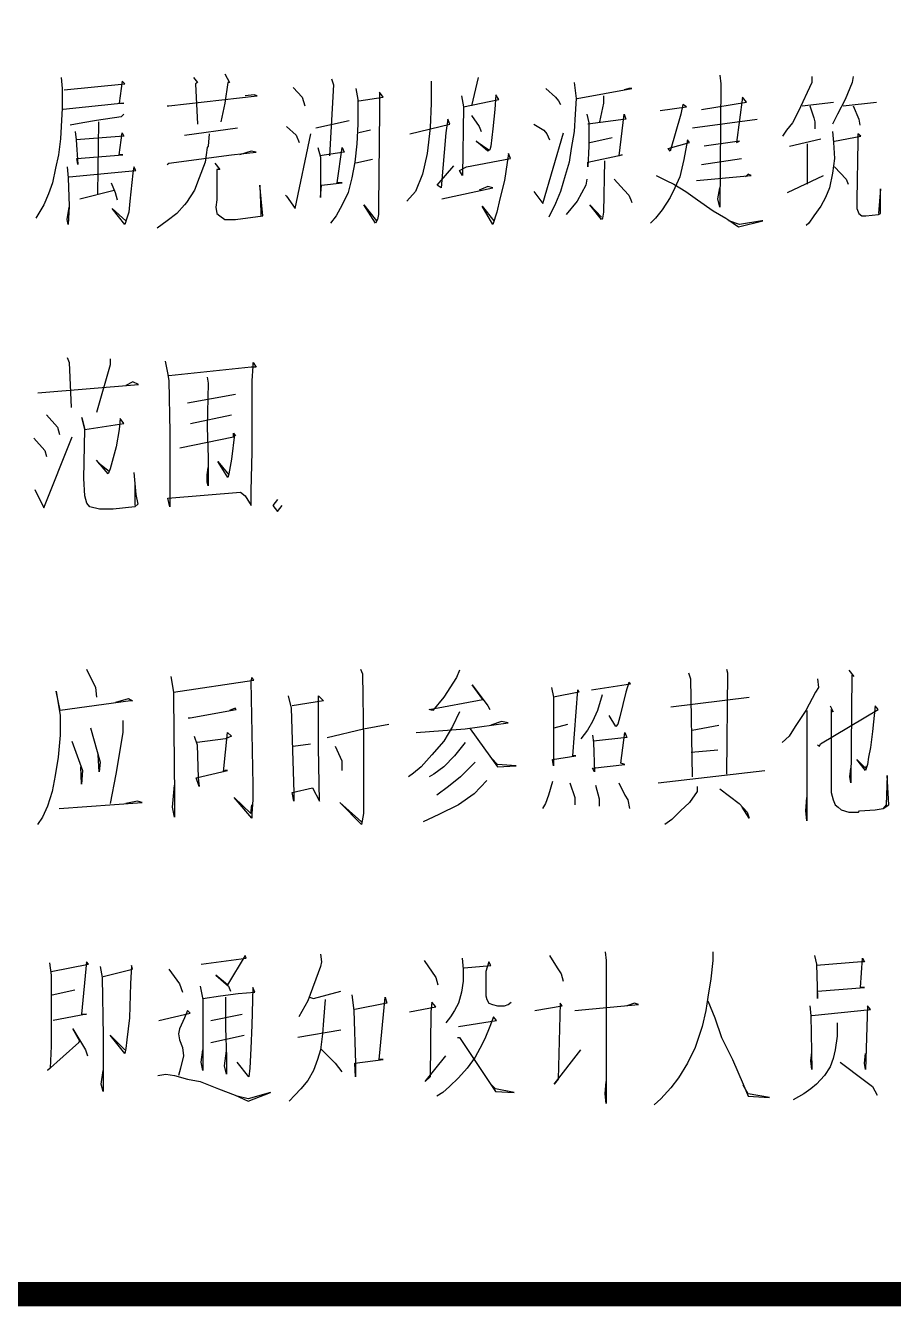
# Model space of a CAD drawing. Extents: x 2025205 to 2402328, y -557483 to 329036.
# Drawn here: x 2168456 to 2171137, y 151516 to 155472 of the extents above; entities that cross this region are included whole.
import ezdxf

# ---------------------------------------------------------------- set-up
doc = ezdxf.new("R2010")
doc.units = 0
doc.header["$LTSCALE"] = 1500
doc.header["$MEASUREMENT"] = 0
doc.layers.add('PUB_TITLE', color=4, linetype='Continuous')

msp = doc.modelspace()

# ---------------------------------------------------------------- linework, layer by layer
at = {"layer": 'PUB_TITLE'}
for p, q in [((2168566.6, 155311.7), (2168569.6, 155277.7)), ((2168575.7, 155273.9), (2168763.2, 155292.8)), ((2168754.1, 155300.4), (2168745, 155232.3)), ((2168763.2, 155292.8), (2168754.1, 155300.4)), ((2168974.8, 155311.7), (2168986.9, 155296.6)), ((2168986.9, 155296.6), (2168980.9, 155292.8)), ((2168980.9, 155292.8), (2168986.9, 155168.1)), ((2169071.6, 155323), (2169086.7, 155296.6)), ((2169080.6, 155296.6), (2169071.6, 155232.3)), ((2169086.7, 155296.6), (2169080.6, 155296.6)), ((2169407.2, 155289), (2169395.1, 155069.8)), ((2169401.1, 155307.9), (2169407.2, 155289)), ((2169709.5, 155300.4), (2169709.5, 155232.3)), ((2169854.7, 155311.7), (2169833.5, 155224.8)), ((2170151, 155296.6), (2170157, 155247.5)), ((2170601.5, 155319.3), (2170604.5, 155292.8)), ((2170604.5, 155292.8), (2170601.5, 154911.1)), ((2170885.7, 155296.6), (2170843.4, 155205.9)), ((2170885.7, 155315.5), (2170885.7, 155296.6)), ((2171009.7, 155296.6), (2170988.5, 155243.7)), ((2171012.7, 155315.5), (2171009.7, 155296.6)), ((2168569.6, 155277.7), (2168569.6, 155217.2)), ((2168899.2, 155224.8), (2169171.3, 155255)), ((2169162.3, 155258.8), (2169135.1, 155255)), ((2169171.3, 155255), (2169162.3, 155258.8)), ((2169283.2, 155281.5), (2169310.4, 155251.2)), ((2169310.4, 155251.2), (2169319.5, 155224.8)), ((2169476.7, 155277.7), (2169482.8, 155243.7)), ((2169485.8, 155239.9), (2169561.4, 155251.2)), ((2169549.3, 155266.4), (2169549.3, 155209.7)), ((2169561.4, 155251.2), (2169549.3, 155266.4)), ((2169803.3, 155255), (2169809.3, 155221)), ((2169909.1, 155258.8), (2169906.1, 155213.4)), ((2169918.2, 155243.7), (2169909.1, 155258.8)), ((2170063.3, 155277.7), (2170093.5, 155251.2)), ((2170093.5, 155251.2), (2170102.6, 155239.9)), ((2170157, 155247.5), (2170154, 155198.3)), ((2170160.1, 155247.5), (2170329.4, 155277.7)), ((2170241.7, 155255), (2170241.7, 155232.3)), ((2170320.3, 155277.7), (2170305.2, 155273.9)), ((2170329.4, 155277.7), (2170320.3, 155277.7)), ((2170671.1, 155251.2), (2170652.9, 155111.4)), ((2170683.2, 155236.1), (2170671.1, 155251.2)), ((2168569.6, 155217.2), (2168566.6, 155160.5)), ((2168760.1, 155232.3), (2168572.7, 155213.4)), ((2168745, 155232.3), (2168760.1, 155232.3)), ((2168893.2, 155224.8), (2168899.2, 155224.8)), ((2169071.6, 155232.3), (2169059.5, 155175.6)), ((2169482.8, 155243.7), (2169482.8, 155168.1)), ((2169549.3, 155209.7), (2169546.3, 154914.9)), ((2169709.5, 155232.3), (2169706.5, 155156.7)), ((2169809.3, 155221), (2169806.3, 155009.3)), ((2169809.3, 155221), (2169918.2, 155243.7)), ((2169906.1, 155213.4), (2169900, 155153)), ((2170102.6, 155239.9), (2170108.7, 155228.6)), ((2170241.7, 155232.3), (2170229.6, 155175.6)), ((2170417.1, 155209.7), (2170498.7, 155221)), ((2170486.6, 155228.6), (2170480.6, 155198.3)), ((2170498.7, 155221), (2170486.6, 155228.6)), ((2170544.1, 155213.4), (2170683.2, 155236.1)), ((2170843.4, 155205.9), (2170825.3, 155171.9)), ((2170855.5, 155224.8), (2170952.3, 155236.1)), ((2170879.7, 155224.8), (2170891.8, 155187)), ((2170988.5, 155243.7), (2170964.3, 155198.3)), ((2170982.5, 155224.8), (2171085.3, 155236.1)), ((2171012.7, 155224.8), (2171030.9, 155183.2)), ((2168633.1, 155171.9), (2168593.8, 155164.3)), ((2168675.5, 155179.4), (2168633.1, 155171.9)), ((2168751.1, 155190.8), (2168675.5, 155179.4)), ((2168681.5, 155175.6), (2168678.5, 154952.7)), ((2168760.1, 155198.3), (2168751.1, 155190.8)), ((2169352.8, 155156.7), (2169455.6, 155179.4)), ((2169482.8, 155168.1), (2169479.7, 155107.6)), ((2169643, 155137.8), (2169767, 155168.1)), ((2169760.9, 155183.2), (2169754.9, 155141.6)), ((2169767, 155168.1), (2169760.9, 155183.2)), ((2169833.5, 155194.5), (2169857.7, 155160.5)), ((2170027, 155168.1), (2170057.3, 155149.2)), ((2170154, 155198.3), (2170151, 155145.4)), ((2170190.3, 155198.3), (2170196.3, 155171.9)), ((2170311.2, 155183.2), (2170193.3, 155168.1)), ((2170196.3, 155171.9), (2170196.3, 155100.1)), ((2170290.1, 155069.8), (2170305.2, 155198.3)), ((2170305.2, 155198.3), (2170311.2, 155183.2)), ((2170480.6, 155198.3), (2170447.3, 155084.9)), ((2170516.9, 155156.7), (2170716.4, 155183.2)), ((2170825.3, 155171.9), (2170807.1, 155149.2)), ((2170891.8, 155187), (2170894.8, 155175.6)), ((2170894.8, 155175.6), (2170894.8, 155153)), ((2170964.3, 155198.3), (2170949.2, 155168.1)), ((2171030.9, 155183.2), (2171033.9, 155164.3)), ((2168566.6, 155160.5), (2168563.6, 155122.7)), ((2168608.9, 155145.4), (2168612, 155119)), ((2168760.1, 155130.3), (2168612, 155119)), ((2168745, 155073.6), (2168754.1, 155141.6)), ((2168754.1, 155141.6), (2168760.1, 155130.3)), ((2168947.6, 155134.1), (2169110.9, 155156.7)), ((2169023.2, 155137.8), (2169020.2, 155100.1)), ((2169262, 155160.5), (2169292.3, 155134.1)), ((2169289.3, 154907.3), (2169337.6, 155137.8)), ((2169292.3, 155134.1), (2169301.4, 155111.4)), ((2169522.1, 155149.2), (2169485.8, 155141.6)), ((2169706.5, 155156.7), (2169697.4, 155077.4)), ((2169754.9, 155141.6), (2169739.8, 154971.6)), ((2169857.7, 155160.5), (2169863.7, 155145.4)), ((2169900, 155153), (2169894, 155100.1)), ((2170054.2, 154922.4), (2170117.7, 155141.6)), ((2170057.3, 155149.2), (2170066.3, 155137.8)), ((2170066.3, 155137.8), (2170075.4, 155119)), ((2170151, 155145.4), (2170141.9, 155092.5)), ((2170807.1, 155149.2), (2170795, 155130.3)), ((2170949.2, 155145.4), (2170952.3, 155111.4)), ((2170955.3, 155115.2), (2171036.9, 155130.3)), ((2171027.8, 155137.8), (2171027.8, 155115.2)), ((2171036.9, 155130.3), (2171027.8, 155137.8)), ((2168563.6, 155122.7), (2168557.5, 155073.6)), ((2168612, 155119), (2168618, 155043.4)), ((2169017.1, 155096.3), (2169011.1, 155050.9)), ((2169020.2, 155100.1), (2169017.1, 155096.3)), ((2169358.8, 155096.3), (2169367.9, 155066)), ((2169419.3, 154986.7), (2169434.4, 155096.3)), ((2169434.4, 155096.3), (2169440.4, 155081.2)), ((2169479.7, 155107.6), (2169473.7, 155050.9)), ((2169848.6, 155115.2), (2169887.9, 155088.7)), ((2169884.9, 155084.9), (2169848.6, 155115.2)), ((2169891, 155088.7), (2169884.9, 155084.9)), ((2169894, 155100.1), (2169891, 155088.7)), ((2170141.9, 155092.5), (2170135.9, 155050.9)), ((2170196.3, 155100.1), (2170193.3, 155035.8)), ((2170199.4, 155111.4), (2170268.9, 155126.5)), ((2170441.3, 155092.5), (2170507.8, 155111.4)), ((2170447.3, 155084.9), (2170441.3, 155092.5)), ((2170501.7, 155119), (2170489.6, 155058.5)), ((2170507.8, 155111.4), (2170501.7, 155119)), ((2170662, 155115.2), (2170553.1, 155100.1)), ((2170652.9, 155111.4), (2170662, 155115.2)), ((2170816.2, 155100.1), (2170912.9, 155122.7)), ((2170870.6, 155107.6), (2170870.6, 154982.9)), ((2170952.3, 155111.4), (2170955.3, 155062.3)), ((2171027.8, 155115.2), (2171024.8, 154933.8)), ((2168557.5, 155073.6), (2168548.5, 155032)), ((2168615, 155062.3), (2168757.1, 155073.6)), ((2168618, 155043.4), (2168615, 155062.3)), ((2168757.1, 155073.6), (2168745, 155073.6)), ((2168899.2, 155047.1), (2169092.7, 155073.6)), ((2169011.1, 155050.9), (2168992.9, 155001.8)), ((2169092.7, 155073.6), (2169168.3, 155081.2)), ((2169153.2, 155084.9), (2169116.9, 155073.6)), ((2169168.3, 155081.2), (2169153.2, 155084.9)), ((2169440.4, 155081.2), (2169364.9, 155069.8)), ((2169367.9, 155066), (2169367.9, 154941.3)), ((2169473.7, 155050.9), (2169464.6, 155001.8)), ((2169528.1, 155058.5), (2169476.7, 155047.1)), ((2169697.4, 155077.4), (2169682.3, 155013.1)), ((2169818.4, 155035.8), (2169954.5, 155062.3)), ((2169948.4, 155077.4), (2169936.3, 154994.2)), ((2169954.5, 155062.3), (2169948.4, 155077.4)), ((2170135.9, 155050.9), (2170123.8, 155009.3)), ((2170193.3, 155050.9), (2170299.2, 155073.6)), ((2170193.3, 155035.8), (2170193.3, 155050.9)), ((2170244.7, 155054.7), (2170241.7, 154896)), ((2170299.2, 155073.6), (2170290.1, 155069.8)), ((2170489.6, 155058.5), (2170477.5, 155005.6)), ((2170544.1, 155043.4), (2170668, 155062.3)), ((2170955.3, 155062.3), (2170949.2, 155016.9)), ((2168548.5, 155032), (2168539.4, 154986.7)), ((2168584.8, 155035.8), (2168587.8, 155001.8)), ((2168590.8, 155005.6), (2168796.4, 155024.5)), ((2168787.3, 155016.9), (2168778.3, 154930)), ((2168790.4, 155035.8), (2168787.3, 155016.9)), ((2168796.4, 155024.5), (2168790.4, 155035.8)), ((2168893.2, 155043.4), (2168899.2, 155047.1)), ((2169041.3, 155047.1), (2169056.4, 155028.2)), ((2169047.4, 155028.2), (2169047.4, 154941.3)), ((2169056.4, 155028.2), (2169047.4, 155028.2)), ((2169682.3, 155013.1), (2169661.2, 154960.2)), ((2169727.7, 154979.1), (2169779.1, 155039.6)), ((2169797.2, 155024.5), (2169818.4, 155035.8)), ((2169806.3, 155009.3), (2169797.2, 155024.5)), ((2170123.8, 155009.3), (2170108.7, 154960.2)), ((2170405, 155009.3), (2170435.2, 154994.2)), ((2170528.9, 154994.2), (2170698.3, 155009.3)), ((2170689.2, 155013.1), (2170680.1, 155005.6)), ((2170698.3, 155009.3), (2170689.2, 155013.1)), ((2170810.1, 154956.4), (2170922, 155009.3)), ((2170949.2, 155016.9), (2170940.2, 154971.6)), ((2170955.3, 155035.8), (2170991.6, 154998)), ((2168539.4, 154986.7), (2168527.3, 154952.7)), ((2168587.8, 155001.8), (2168590.8, 154914.9)), ((2168720.8, 154986.7), (2168732.9, 154956.4)), ((2168992.9, 155001.8), (2168977.8, 154964)), ((2169180.4, 154979.1), (2169183.4, 154896)), ((2169189.5, 154884.6), (2169180.4, 154979.1)), ((2169367.9, 154941.3), (2169370.9, 154979.1)), ((2169370.9, 154979.1), (2169434.4, 154986.7)), ((2169434.4, 154986.7), (2169419.3, 154986.7)), ((2169464.6, 155001.8), (2169452.5, 154956.4)), ((2169739.8, 154971.6), (2169727.7, 154979.1)), ((2169742.8, 154937.5), (2169900, 154971.6)), ((2169884.9, 154975.3), (2169857.7, 154964)), ((2169900, 154971.6), (2169884.9, 154975.3)), ((2169936.3, 154994.2), (2169921.2, 154937.5)), ((2170187.3, 154979.1), (2170160.1, 154930)), ((2170190.3, 154998), (2170187.3, 154979.1)), ((2170275, 154998), (2170305.2, 154964)), ((2170435.2, 154994.2), (2170459.4, 154982.9)), ((2170462.4, 154971.6), (2170447.3, 154941.3)), ((2170459.4, 154982.9), (2170495.7, 154960.2)), ((2170477.5, 155005.6), (2170462.4, 154971.6)), ((2170595.5, 154937.5), (2170601.5, 154971.6)), ((2170940.2, 154971.6), (2170928.1, 154941.3)), ((2170991.6, 154998), (2170997.6, 154982.9)), ((2168527.3, 154952.7), (2168512.2, 154918.6)), ((2168624.1, 154937.5), (2168729.9, 154964)), ((2168732.9, 154956.4), (2168739, 154933.8)), ((2168778.3, 154930), (2168775.2, 154896)), ((2168977.8, 154964), (2168953.6, 154926.2)), ((2169047.4, 154933.8), (2169044.3, 154911.1)), ((2169047.4, 154941.3), (2169047.4, 154933.8)), ((2169259, 154948.9), (2169262, 154945.1)), ((2169262, 154945.1), (2169289.3, 154907.3)), ((2169452.5, 154956.4), (2169434.4, 154918.6)), ((2169661.2, 154960.2), (2169634, 154930)), ((2169921.2, 154937.5), (2169912.1, 154896)), ((2170027, 154960.2), (2170054.2, 154922.4)), ((2170108.7, 154960.2), (2170093.5, 154922.4)), ((2170160.1, 154930), (2170126.8, 154888.4)), ((2170305.2, 154964), (2170320.3, 154948.9)), ((2170320.3, 154948.9), (2170326.4, 154933.8)), ((2170326.4, 154933.8), (2170329.4, 154926.2)), ((2170447.3, 154941.3), (2170423.1, 154903.5)), ((2170495.7, 154960.2), (2170532, 154933.8)), ((2170532, 154933.8), (2170580.3, 154899.7)), ((2170601.5, 154911.1), (2170595.5, 154937.5)), ((2170928.1, 154941.3), (2170912.9, 154914.9)), ((2171024.8, 154933.8), (2171024.8, 154907.3)), ((2171097.4, 154967.8), (2171091.3, 154892.2)), ((2171097.4, 154892.2), (2171097.4, 154967.8)), ((2168512.2, 154918.6), (2168488, 154877.1)), ((2168584.8, 154873.3), (2168590.8, 154911.1)), ((2168590.8, 154914.9), (2168587.8, 154858.2)), ((2168723.8, 154907.3), (2168766.2, 154869.5)), ((2168763.2, 154858.2), (2168723.8, 154907.3)), ((2168775.2, 154896), (2168769.2, 154877.1)), ((2168923.4, 154892.2), (2168893.2, 154869.5)), ((2168947.6, 154918.6), (2168923.4, 154892.2)), ((2168953.6, 154926.2), (2168947.6, 154918.6)), ((2169044.3, 154911.1), (2169047.4, 154892.2)), ((2169047.4, 154892.2), (2169056.4, 154884.6)), ((2169183.4, 154896), (2169183.4, 154884.6)), ((2169434.4, 154918.6), (2169416.3, 154884.6)), ((2169500.9, 154918.6), (2169540.2, 154869.5)), ((2169537.2, 154861.9), (2169500.9, 154918.6)), ((2169546.3, 154914.9), (2169546.3, 154888.4)), ((2169866.8, 154914.9), (2169903.1, 154869.5)), ((2169900, 154858.2), (2169866.8, 154914.9)), ((2169912.1, 154896), (2169900, 154858.2)), ((2170093.5, 154922.4), (2170072.4, 154880.8)), ((2170199.4, 154918.6), (2170235.7, 154880.8)), ((2170235.7, 154873.3), (2170199.4, 154918.6)), ((2170241.7, 154896), (2170238.7, 154877.1)), ((2170423.1, 154903.5), (2170402, 154877.1)), ((2170580.3, 154899.7), (2170619.7, 154877.1)), ((2170912.9, 154914.9), (2170891.8, 154884.6)), ((2171024.8, 154907.3), (2171030.9, 154892.2)), ((2171030.9, 154892.2), (2171039.9, 154884.6)), ((2171091.3, 154888.4), (2171097.4, 154892.2)), ((2168587.8, 154858.2), (2168584.8, 154873.3)), ((2168769.2, 154877.1), (2168763.2, 154858.2)), ((2168893.2, 154869.5), (2168862.9, 154846.8)), ((2169056.4, 154884.6), (2169071.6, 154873.3)), ((2169071.6, 154873.3), (2169104.8, 154873.3)), ((2169104.8, 154873.3), (2169189.5, 154884.6)), ((2169416.3, 154884.6), (2169398.1, 154861.9)), ((2169543.2, 154873.3), (2169537.2, 154861.9)), ((2169546.3, 154888.4), (2169543.2, 154873.3)), ((2170238.7, 154877.1), (2170235.7, 154873.3)), ((2170402, 154877.1), (2170386.8, 154861.9)), ((2170619.7, 154877.1), (2170625.7, 154873.3)), ((2170625.7, 154873.3), (2170659, 154850.6)), ((2170662, 154858.2), (2170628.7, 154869.5)), ((2170659, 154850.6), (2170734.6, 154869.5)), ((2170731.5, 154869.5), (2170662, 154858.2)), ((2170734.6, 154869.5), (2170731.5, 154869.5)), ((2170876.7, 154861.9), (2170867.6, 154854.4)), ((2170891.8, 154884.6), (2170876.7, 154861.9)), ((2171039.9, 154884.6), (2171052, 154884.6)), ((2171052, 154884.6), (2171091.3, 154888.4)), ((2168584.8, 154447.3), (2168590.8, 154432.1)), ((2168590.8, 154432.1), (2168596.9, 154292.3)), ((2168717.8, 154424.6), (2168675.5, 154277.2)), ((2168717.8, 154443.5), (2168717.8, 154424.6)), ((2168887.1, 154435.9), (2168896.2, 154394.3)), ((2169153.2, 154417), (2168899.2, 154390.6)), ((2169168.3, 154417), (2169153.2, 154417)), ((2169156.2, 154375.4), (2169159.2, 154420.8)), ((2169159.2, 154432.1), (2169168.3, 154417)), ((2169159.2, 154420.8), (2169159.2, 154432.1)), ((2168896.2, 154394.3), (2168899.2, 154375.4)), ((2168899.2, 154375.4), (2168902.2, 154216.7)), ((2169017.1, 154386.8), (2169020.2, 154367.9)), ((2169156.2, 154258.3), (2169156.2, 154375.4)), ((2168494, 154337.6), (2168805.5, 154364.1)), ((2168787.3, 154371.7), (2168766.2, 154360.3)), ((2168805.5, 154364.1), (2168787.3, 154371.7)), ((2169020.2, 154367.9), (2169017.1, 154231.8)), ((2168956.7, 154307.4), (2169104.8, 154333.9)), ((2168521.3, 154269.6), (2168554.5, 154231.8)), ((2168630.1, 154262.1), (2168639.2, 154224.3)), ((2168639.2, 154224.3), (2168630.1, 154262.1)), ((2168748, 154258.3), (2168745, 154224.3)), ((2168760.1, 154243.2), (2168748, 154258.3)), ((2168965.7, 154243.2), (2169092.7, 154269.6)), ((2169156.2, 154156.2), (2169156.2, 154258.3)), ((2168554.5, 154231.8), (2168560.6, 154209.1)), ((2168636.2, 154073.1), (2168639.2, 154224.3)), ((2168639.2, 154224.3), (2168760.1, 154243.2)), ((2168745, 154224.3), (2168735.9, 154171.3)), ((2169017.1, 154231.8), (2169020.2, 154137.3)), ((2168482, 154197.8), (2168515.2, 154160)), ((2168512.2, 153982.4), (2168599.9, 154201.6)), ((2168902.2, 154216.7), (2168902.2, 154099.5)), ((2168932.5, 154167.6), (2169098.8, 154201.6)), ((2169101.8, 154209.1), (2169092.7, 154133.5)), ((2169098.8, 154212.9), (2169104.8, 154205.4)), ((2169098.8, 154201.6), (2169098.8, 154212.9)), ((2169104.8, 154205.4), (2169101.8, 154209.1)), ((2168515.2, 154160), (2168521.3, 154141.1)), ((2168735.9, 154171.3), (2168717.8, 154103.3)), ((2169153.2, 154035.3), (2169156.2, 154156.2)), ((2168711.7, 154088.2), (2168675.5, 154129.8)), ((2168681.5, 154122.2), (2168714.8, 154095.8)), ((2168717.8, 154103.3), (2168711.7, 154088.2)), ((2168902.2, 154099.5), (2168902.2, 153986.1)), ((2169017.1, 154084.4), (2169020.2, 154107.1)), ((2169020.2, 154137.3), (2169020.2, 154050.4)), ((2169050.4, 154126), (2169083.7, 154084.4)), ((2169080.6, 154076.9), (2169050.4, 154126)), ((2169092.7, 154133.5), (2169083.7, 154088.2)), ((2168639.2, 154020.2), (2168636.2, 154073.1)), ((2168790.4, 154092), (2168796.4, 154023.9)), ((2169017.1, 154061.7), (2169017.1, 154084.4)), ((2169020.2, 154050.4), (2169017.1, 154061.7)), ((2169083.7, 154088.2), (2169080.6, 154076.9)), ((2168485, 154039.1), (2168512.2, 153982.4)), ((2168645.2, 153997.5), (2168639.2, 154020.2)), ((2168793.4, 154054.2), (2168793.4, 153989.9)), ((2168796.4, 154023.9), (2168802.5, 153993.7)), ((2168896.2, 154012.6), (2169119.9, 154031.5)), ((2169119.9, 154031.5), (2169135.1, 154020.2)), ((2169135.1, 154020.2), (2169153.2, 153989.9)), ((2169153.2, 153989.9), (2169153.2, 154035.3)), ((2168654.3, 153986.1), (2168645.2, 153997.5)), ((2168684.5, 153978.6), (2168654.3, 153986.1)), ((2168793.4, 153986.1), (2168726.9, 153978.6)), ((2168802.5, 153993.7), (2168793.4, 153986.1)), ((2168902.2, 153986.1), (2168896.2, 154012.6)), ((2169234.5, 154008), (2169219.7, 153989.5)), ((2169219.7, 153989.5), (2169234.5, 153971)), ((2169234.5, 153971), (2169249.3, 153989.5)), ((2168726.9, 153978.6), (2168684.5, 153978.6)), ((2168644.5, 153484.8), (2168671.7, 153428.1)), ((2169491.1, 153484.8), (2169497.2, 153469.7)), ((2169497.2, 153469.7), (2169500.2, 153261.8)), ((2169796.5, 153481), (2169787.5, 153458.3)), ((2170504, 153473.5), (2170510.1, 153454.6)), ((2170622, 153484.8), (2170625, 153473.5)), ((2170625, 153473.5), (2170622, 153159.8)), ((2170999.9, 153481), (2171015, 153462.1)), ((2171009, 153465.9), (2171006, 153133.3)), ((2171015, 153462.1), (2171009, 153465.9)), ((2168671.7, 153428.1), (2168674.8, 153397.9)), ((2168904.6, 153462.1), (2168913.6, 153413)), ((2168913.6, 153413), (2169161.6, 153450.8)), ((2169155.5, 153458.3), (2169152.5, 153447)), ((2169152.5, 153447), (2169158.5, 153125.7)), ((2169161.6, 153450.8), (2169155.5, 153458.3)), ((2169787.5, 153458.3), (2169748.1, 153397.9)), ((2169835.8, 153435.7), (2169884.2, 153371.4)), ((2169869.1, 153390.3), (2169835.8, 153435.7)), ((2170080.7, 153428.1), (2170086.8, 153397.9)), ((2170204.7, 153420.5), (2170325.7, 153439.4)), ((2170319.6, 153443.2), (2170310.5, 153413)), ((2170325.7, 153439.4), (2170319.6, 153443.2)), ((2170510.1, 153454.6), (2170516.1, 153152.2)), ((2170906.2, 153428.1), (2170897.1, 153413)), ((2170903.2, 153454.6), (2170906.2, 153428.1)), ((2168550.8, 153416.8), (2168562.9, 153341.2)), ((2168562.9, 153356.3), (2168550.8, 153416.8)), ((2168780.6, 153386.5), (2168562.9, 153356.3)), ((2168735.2, 153382.8), (2168774.5, 153394.1)), ((2168774.5, 153394.1), (2168786.6, 153386.5)), ((2168786.6, 153386.5), (2168780.6, 153386.5)), ((2168913.6, 153413), (2168913.6, 153397.9)), ((2168913.6, 153397.9), (2168916.6, 153091.7)), ((2169267.4, 153401.7), (2169276.5, 153363.9)), ((2169376.2, 153386.5), (2169279.5, 153371.4)), ((2169361.1, 153401.7), (2169376.2, 153386.5)), ((2169361.1, 153242.9), (2169361.1, 153401.7)), ((2169702.8, 153360.1), (2169869.1, 153390.3)), ((2169748.1, 153397.9), (2169714.9, 153356.3)), ((2170165.4, 153413), (2170086.8, 153397.9)), ((2170086.8, 153397.9), (2170086.8, 153288.3)), ((2170147.3, 153216.5), (2170162.4, 153420.5)), ((2170162.4, 153420.5), (2170165.4, 153413)), ((2170238, 153405.4), (2170222.9, 153356.3)), ((2170310.5, 153413), (2170292.4, 153337.4)), ((2170449.6, 153367.6), (2170691.5, 153397.9)), ((2170897.1, 153413), (2170866.9, 153356.3)), ((2168965, 153333.6), (2169107.1, 153360.1)), ((2169104.1, 153363.9), (2169086, 153356.3)), ((2169107.1, 153360.1), (2169104.1, 153363.9)), ((2169276.5, 153363.9), (2169285.5, 153103.1)), ((2169714.9, 153356.3), (2169702.8, 153360.1)), ((2169796.5, 153352.5), (2169775.4, 153307.2)), ((2169884.2, 153371.4), (2169890.3, 153360.1)), ((2170222.9, 153356.3), (2170207.7, 153322.3)), ((2170866.9, 153356.3), (2170833.6, 153307.2)), ((2170869.9, 153356.3), (2170869.9, 153016.1)), ((2170912.2, 153254.2), (2171090.6, 153360.1)), ((2170942.5, 153371.4), (2170951.5, 153352.5)), ((2170945.5, 153360.1), (2170945.5, 153129.5)), ((2170951.5, 153352.5), (2170945.5, 153360.1)), ((2171081.6, 153371.4), (2171072.5, 153292)), ((2171090.6, 153360.1), (2171081.6, 153371.4)), ((2168562.9, 153341.2), (2168562.9, 153280.7)), ((2168756.4, 153326.1), (2168756.4, 153288.3)), ((2168959, 153333.6), (2168965, 153333.6)), ((2169500.2, 153299.6), (2169578.8, 153314.7)), ((2169775.4, 153307.2), (2169748.1, 153261.8)), ((2169814.7, 153299.6), (2169947.7, 153318.5)), ((2169926.5, 153322.3), (2169893.3, 153310.9)), ((2169947.7, 153318.5), (2169926.5, 153322.3)), ((2170089.8, 153303.4), (2170132.1, 153314.7)), ((2170207.7, 153322.3), (2170192.6, 153295.8)), ((2170280.3, 153307.2), (2170259.1, 153341.2)), ((2170286.3, 153314.7), (2170280.3, 153307.2)), ((2170292.4, 153337.4), (2170286.3, 153314.7)), ((2170516.1, 153295.8), (2170597.8, 153310.9)), ((2170833.6, 153307.2), (2170815.5, 153276.9)), ((2168562.9, 153280.7), (2168556.8, 153212.7)), ((2168656.6, 153303.4), (2168686.9, 153197.6)), ((2168756.4, 153288.3), (2168735.2, 153159.8)), ((2168977.1, 153276.9), (2168986.2, 153250.5)), ((2169073.9, 153269.4), (2168986.2, 153258)), ((2169067.8, 153167.3), (2169079.9, 153288.3)), ((2169092, 153276.9), (2169073.9, 153269.4)), ((2169079.9, 153288.3), (2169092, 153276.9)), ((2169388.3, 153273.1), (2169500.2, 153299.6)), ((2169663.5, 153288.3), (2169814.7, 153299.6)), ((2169829.8, 153299.6), (2169914.4, 153182.4)), ((2170086.8, 153288.3), (2170086.8, 153186.2)), ((2170192.6, 153295.8), (2170171.5, 153269.4)), ((2170207.7, 153280.7), (2170210.8, 153258)), ((2170313.6, 153273.1), (2170210.8, 153261.8)), ((2170295.4, 153193.8), (2170307.5, 153288.3)), ((2170307.5, 153288.3), (2170313.6, 153273.1)), ((2170815.5, 153276.9), (2170794.3, 153258)), ((2171072.5, 153292), (2171066.4, 153242.9)), ((2168599.2, 153261.8), (2168632.4, 153171.1)), ((2168986.2, 153250.5), (2168989.2, 153148.4)), ((2169282.5, 153246.7), (2169336.9, 153254.2)), ((2169364.1, 153076.6), (2169361.1, 153242.9)), ((2169412.5, 153246.7), (2169433.7, 153201.3)), ((2169500.2, 153261.8), (2169500.2, 153133.3)), ((2169748.1, 153261.8), (2169711.9, 153220.2)), ((2169814.7, 153258), (2169781.4, 153216.5)), ((2170210.8, 153258), (2170213.8, 153167.3)), ((2170513.1, 153227.8), (2170594.8, 153235.4)), ((2170903.2, 153250.5), (2170909.2, 153246.7)), ((2170909.2, 153246.7), (2170912.2, 153254.2)), ((2171066.4, 153242.9), (2171060.4, 153212.7)), ((2168556.8, 153212.7), (2168547.8, 153156)), ((2168683.8, 153167.3), (2168680.8, 153220.2)), ((2168686.9, 153197.6), (2168683.8, 153167.3)), ((2169433.7, 153201.3), (2169433.7, 153171.1)), ((2169711.9, 153220.2), (2169678.6, 153182.4)), ((2169781.4, 153216.5), (2169748.1, 153182.4)), ((2169844.9, 153197.6), (2169799.5, 153152.2)), ((2169914.4, 153190), (2169896.3, 153208.9)), ((2169971.9, 153186.2), (2169914.4, 153190)), ((2170083.8, 153205.1), (2170156.3, 153216.5)), ((2170086.8, 153186.2), (2170083.8, 153205.1)), ((2170156.3, 153216.5), (2170147.3, 153216.5)), ((2170207.7, 153178.7), (2170307.5, 153190)), ((2170307.5, 153190), (2170295.4, 153193.8)), ((2171024.1, 153205.1), (2171051.3, 153178.7)), ((2171051.3, 153171.1), (2171024.1, 153205.1)), ((2171057.4, 153190), (2171051.3, 153171.1)), ((2171060.4, 153212.7), (2171057.4, 153190)), ((2168547.8, 153156), (2168538.7, 153106.8)), ((2168629.4, 153129.5), (2168626.4, 153182.4)), ((2168632.4, 153171.1), (2168629.4, 153129.5)), ((2168735.2, 153159.8), (2168717.1, 153069.1)), ((2168983.2, 153148.4), (2169079.9, 153171.1)), ((2169073.9, 153171.1), (2169067.8, 153167.3)), ((2169079.9, 153171.1), (2169073.9, 153171.1)), ((2169654.4, 153163.5), (2169639.3, 153152.2)), ((2169678.6, 153182.4), (2169654.4, 153163.5)), ((2169717.9, 153159.8), (2169702.8, 153152.2)), ((2169748.1, 153182.4), (2169717.9, 153159.8)), ((2169799.5, 153152.2), (2169763.3, 153122)), ((2169914.4, 153182.4), (2169971.9, 153186.2)), ((2170213.8, 153167.3), (2170207.7, 153178.7)), ((2170410.3, 153133.3), (2170739.9, 153171.1)), ((2171002.9, 153152.2), (2171006, 153178.7)), ((2171006, 153133.3), (2171002.9, 153152.2)), ((2171051.3, 153178.7), (2171054.3, 153186.2)), ((2171117.8, 153156), (2171114.8, 153065.3)), ((2171123.9, 153065.3), (2171117.8, 153156)), ((2168910.6, 153057.7), (2168916.6, 153125.7)), ((2168992.2, 153122), (2168983.2, 153148.4)), ((2168989.2, 153148.4), (2168992.2, 153122)), ((2169158.5, 153125.7), (2169158.5, 153114.4)), ((2169158.5, 153114.4), (2169158.5, 153080.4)), ((2169279.5, 153103.1), (2169343, 153118.2)), ((2169343, 153118.2), (2169364.1, 153076.6)), ((2169500.2, 153133.3), (2169500.2, 153038.8)), ((2169763.3, 153122), (2169727, 153095.5)), ((2169881.2, 153140.9), (2169841.9, 153099.3)), ((2170083.8, 153137.1), (2170071.7, 153095.5)), ((2170138.2, 153133.3), (2170153.3, 153088)), ((2170216.8, 153125.7), (2170228.9, 153084.2)), ((2170289.4, 153133.3), (2170307.5, 153095.5)), ((2170531.3, 153122), (2170531.3, 153106.8)), ((2170600.8, 153114.4), (2170661.3, 153069.1)), ((2170945.5, 153129.5), (2170945.5, 153103.1)), ((2168538.7, 153106.8), (2168523.6, 153061.5)), ((2168559.9, 153053.9), (2168816.9, 153072.8)), ((2168801.7, 153076.6), (2168765.5, 153069.1)), ((2168816.9, 153072.8), (2168801.7, 153076.6)), ((2168916.6, 153091.7), (2168916.6, 153027.5)), ((2169101.1, 153088), (2169152.5, 153038.8)), ((2169155.5, 153023.7), (2169101.1, 153088)), ((2169158.5, 153080.4), (2169155.5, 153038.8)), ((2169285.5, 153076.6), (2169279.5, 153103.1)), ((2169285.5, 153103.1), (2169285.5, 153076.6)), ((2169427.6, 153072.8), (2169494.2, 153012.4)), ((2169494.2, 153004.8), (2169427.6, 153072.8)), ((2169841.9, 153099.3), (2169793.5, 153065.3)), ((2170071.7, 153095.5), (2170062.6, 153069.1)), ((2170153.3, 153088), (2170153.3, 153065.3)), ((2170228.9, 153084.2), (2170228.9, 153061.5)), ((2170307.5, 153095.5), (2170316.6, 153080.4)), ((2170316.6, 153080.4), (2170322.6, 153053.9)), ((2170507.1, 153072.8), (2170479.9, 153046.4)), ((2170531.3, 153106.8), (2170507.1, 153072.8)), ((2170866.9, 153046.4), (2170869.9, 153088)), ((2170945.5, 153103.1), (2170951.5, 153080.4)), ((2170951.5, 153080.4), (2170957.6, 153065.3)), ((2168523.6, 153061.5), (2168508.5, 153027.5)), ((2168916.6, 153027.5), (2168910.6, 153057.7)), ((2169152.5, 153038.8), (2169155.5, 153065.3)), ((2169155.5, 153038.8), (2169155.5, 153023.7)), ((2169500.2, 153038.8), (2169494.2, 153004.8)), ((2169733, 153035), (2169699.8, 153019.9)), ((2169793.5, 153065.3), (2169733, 153035)), ((2170062.6, 153069.1), (2170053.5, 153053.9)), ((2170479.9, 153046.4), (2170452.6, 153019.9)), ((2170661.3, 153069.1), (2170685.5, 153042.6)), ((2170691.5, 153023.7), (2170670.3, 153057.7)), ((2170685.5, 153042.6), (2170691.5, 153023.7)), ((2170869.9, 153016.1), (2170866.9, 153046.4)), ((2170957.6, 153065.3), (2170966.7, 153057.7)), ((2170966.7, 153057.7), (2170975.7, 153050.2)), ((2170975.7, 153050.2), (2170999.9, 153042.6)), ((2170999.9, 153042.6), (2171030.2, 153042.6)), ((2171030.2, 153042.6), (2171033.2, 153046.4)), ((2171033.2, 153046.4), (2171081.6, 153050.2)), ((2171081.6, 153050.2), (2171105.7, 153053.9)), ((2171114.8, 153065.3), (2171105.7, 153053.9)), ((2171105.7, 153053.9), (2171123.9, 153065.3)), ((2168508.5, 153027.5), (2168493.3, 153004.8)), ((2169699.8, 153019.9), (2169684.6, 153012.4)), ((2170452.6, 153019.9), (2170431.5, 153004.8)), ((2169134.3, 152599.7), (2169079.9, 152509)), ((2169137.4, 152592.1), (2169134.3, 152599.7)), ((2169367.2, 152603.5), (2169370.2, 152580.8)), ((2170074.7, 152599.7), (2170098.9, 152561.9)), ((2170247, 152611), (2170250.1, 152584.6)), ((2170579.6, 152611), (2170579.6, 152584.6)), ((2170894.1, 152599.7), (2170900.1, 152573.2)), ((2168529.6, 152577), (2168535.7, 152539.2)), ((2168535.7, 152550.5), (2168650.6, 152573.2)), ((2168644.5, 152580.8), (2168629.4, 152418.3)), ((2168650.6, 152573.2), (2168644.5, 152580.8)), ((2168686.9, 152565.7), (2168692.9, 152531.7)), ((2168695.9, 152535.4), (2168786.6, 152558.1)), ((2168783.6, 152569.4), (2168780.6, 152512.8)), ((2168786.6, 152558.1), (2168783.6, 152569.4)), ((2168898.5, 152558.1), (2168931.8, 152512.8)), ((2168998.3, 152573.2), (2169137.4, 152592.1)), ((2169367.2, 152565.7), (2169327.9, 152459.8)), ((2169370.2, 152580.8), (2169367.2, 152565.7)), ((2169687.7, 152584.6), (2169724, 152531.7)), ((2169805.6, 152592.1), (2169808.6, 152558.1)), ((2169808.6, 152558.1), (2169808.6, 152520.3)), ((2169811.6, 152561.9), (2169893.3, 152569.4)), ((2169887.2, 152580.8), (2169878.2, 152550.5)), ((2169893.3, 152569.4), (2169887.2, 152580.8)), ((2170098.9, 152561.9), (2170111, 152543)), ((2170250.1, 152584.6), (2170250.1, 152142.4)), ((2170579.6, 152584.6), (2170573.6, 152527.9)), ((2171039.2, 152580.8), (2170900.1, 152569.4)), ((2170900.1, 152573.2), (2170903.2, 152467.4)), ((2171036.2, 152501.4), (2171042.3, 152592.1)), ((2171048.3, 152580.8), (2171039.2, 152580.8)), ((2171042.3, 152592.1), (2171048.3, 152580.8)), ((2168535.7, 152539.2), (2168535.7, 152425.8)), ((2168692.9, 152531.7), (2168695.9, 152350.2)), ((2169043.6, 152539.2), (2169082.9, 152505.2)), ((2169079.9, 152509), (2169043.6, 152539.2)), ((2169724, 152531.7), (2169730, 152509)), ((2169808.6, 152520.3), (2169802.6, 152486.3)), ((2169878.2, 152550.5), (2169878.2, 152524.1)), ((2169878.2, 152524.1), (2169878.2, 152501.4)), ((2170111, 152543), (2170117, 152520.3)), ((2170573.6, 152527.9), (2170564.5, 152471.2)), ((2168538.7, 152478.7), (2168608.2, 152493.9)), ((2168780.6, 152512.8), (2168777.6, 152406.9)), ((2168931.8, 152512.8), (2168940.8, 152486.3)), ((2168995.3, 152505.2), (2169004.3, 152463.6)), ((2169058.8, 152475), (2169113.2, 152482.5)), ((2169082.9, 152505.2), (2169089, 152490.1)), ((2169113.2, 152482.5), (2169164.6, 152486.3)), ((2169158.5, 152501.4), (2169155.5, 152384.2)), ((2169164.6, 152486.3), (2169158.5, 152501.4)), ((2169346, 152467.4), (2169430.7, 152490.1)), ((2169463.9, 152478.7), (2169470, 152429.6)), ((2169802.6, 152486.3), (2169793.5, 152452.3)), ((2169878.2, 152501.4), (2169878.2, 152475)), ((2170903.2, 152490.1), (2171048.3, 152501.4)), ((2170903.2, 152467.4), (2170903.2, 152490.1)), ((2171048.3, 152501.4), (2171036.2, 152501.4)), ((2169004.3, 152467.4), (2169058.8, 152475)), ((2169004.3, 152463.6), (2169004.3, 152293.5)), ((2169073.9, 152471.2), (2169073.9, 152376.7)), ((2169327.9, 152459.8), (2169300.6, 152410.7)), ((2169333.9, 152471.2), (2169346, 152467.4)), ((2169382.3, 152463.6), (2169376.2, 152399.4)), ((2169572.8, 152452.3), (2169473, 152433.4)), ((2169548.6, 152278.4), (2169566.7, 152471.2)), ((2169566.7, 152471.2), (2169572.8, 152452.3)), ((2169642.3, 152425.8), (2169724, 152440.9)), ((2169711.9, 152456.1), (2169708.8, 152425.8)), ((2169724, 152440.9), (2169711.9, 152456.1)), ((2169793.5, 152452.3), (2169781.4, 152429.6)), ((2169878.2, 152475), (2169881.2, 152463.6)), ((2169881.2, 152463.6), (2169887.2, 152452.3)), ((2169887.2, 152452.3), (2169899.3, 152448.5)), ((2169899.3, 152448.5), (2169914.4, 152444.7)), ((2169914.4, 152444.7), (2169935.6, 152444.7)), ((2169935.6, 152444.7), (2169947.7, 152448.5)), ((2169947.7, 152448.5), (2169956.8, 152456.1)), ((2170029.3, 152429.6), (2170114, 152444.7)), ((2170108, 152452.3), (2170101.9, 152218)), ((2170114, 152444.7), (2170108, 152452.3)), ((2170153.3, 152429.6), (2170349.8, 152448.5)), ((2170337.7, 152452.3), (2170313.6, 152444.7)), ((2170349.8, 152448.5), (2170337.7, 152452.3)), ((2170564.5, 152471.2), (2170558.5, 152429.6)), ((2170564.5, 152459.8), (2170585.7, 152406.9)), ((2170879, 152444.7), (2170882, 152414.5)), ((2171057.4, 152444.7), (2171051.3, 152248.2)), ((2171066.4, 152433.4), (2171057.4, 152444.7)), ((2168535.7, 152425.8), (2168535.7, 152331.3)), ((2168644.5, 152418.3), (2168541.7, 152399.4)), ((2168629.4, 152418.3), (2168644.5, 152418.3)), ((2168777.6, 152406.9), (2168768.5, 152338.9)), ((2168868.3, 152399.4), (2168965, 152422)), ((2168946.9, 152406.9), (2168931.8, 152372.9)), ((2168956, 152429.6), (2168946.9, 152406.9)), ((2168965, 152422), (2168956, 152429.6)), ((2169028.5, 152399.4), (2169125.3, 152418.3)), ((2169376.2, 152399.4), (2169373.2, 152357.8)), ((2169470, 152429.6), (2169476, 152267.1)), ((2169708.8, 152425.8), (2169705.8, 152225.5)), ((2169769.3, 152410.7), (2169754.2, 152391.8)), ((2169781.4, 152429.6), (2169769.3, 152410.7)), ((2169793.5, 152380.5), (2169911.4, 152399.4)), ((2169902.3, 152410.7), (2169890.3, 152380.5)), ((2169911.4, 152399.4), (2169902.3, 152410.7)), ((2170558.5, 152429.6), (2170546.4, 152380.5)), ((2170585.7, 152406.9), (2170606.9, 152346.5)), ((2170882, 152414.5), (2170885, 152248.2)), ((2170885, 152414.5), (2171066.4, 152433.4)), ((2168602.2, 152372.9), (2168641.5, 152308.7)), ((2168623.4, 152335.1), (2168602.2, 152372.9)), ((2168931.8, 152372.9), (2168928.7, 152357.8)), ((2168928.7, 152357.8), (2168931.8, 152338.9)), ((2169073.9, 152376.7), (2169076.9, 152286)), ((2169155.5, 152384.2), (2169152.5, 152312.4)), ((2169430.7, 152369.1), (2169297.6, 152346.5)), ((2169373.2, 152357.8), (2169367.2, 152308.7)), ((2169890.3, 152380.5), (2169875.1, 152342.7)), ((2170546.4, 152380.5), (2170525.2, 152316.2)), ((2170963.6, 152391.8), (2170963.6, 152350.2)), ((2168523.6, 152244.4), (2168620.3, 152331.3)), ((2168535.7, 152320), (2168532.6, 152252)), ((2168535.7, 152331.3), (2168535.7, 152320)), ((2168620.3, 152331.3), (2168623.4, 152335.1)), ((2168695.9, 152350.2), (2168695.9, 152338.9)), ((2168695.9, 152338.9), (2168695.9, 152180.2)), ((2168717.1, 152354), (2168762.4, 152308.7)), ((2168762.4, 152297.3), (2168717.1, 152354)), ((2168768.5, 152338.9), (2168765.5, 152312.4)), ((2168931.8, 152338.9), (2168940.8, 152316.2)), ((2169028.5, 152331.3), (2169131.3, 152354)), ((2169790.5, 152346.5), (2169796.5, 152346.5)), ((2169796.5, 152346.5), (2169908.4, 152180.2)), ((2169875.1, 152342.7), (2169860, 152312.4)), ((2170606.9, 152346.5), (2170640.1, 152278.4)), ((2170963.6, 152350.2), (2170957.6, 152308.7)), ((2168641.5, 152308.7), (2168647.5, 152289.8)), ((2168765.5, 152312.4), (2168762.4, 152297.3)), ((2168943.9, 152289.8), (2168934.8, 152252)), ((2168940.8, 152316.2), (2168943.9, 152289.8)), ((2168998.3, 152270.9), (2169004.3, 152308.7)), ((2169004.3, 152293.5), (2169004.3, 152244.4)), ((2169070.9, 152259.5), (2169076.9, 152304.9)), ((2169076.9, 152286), (2169076.9, 152282.2)), ((2169076.9, 152282.2), (2169076.9, 152233.1)), ((2169152.5, 152312.4), (2169149.5, 152252)), ((2169358.1, 152278.4), (2169346, 152244.4)), ((2169367.2, 152308.7), (2169358.1, 152278.4)), ((2169367.2, 152312.4), (2169412.5, 152267.1)), ((2169473, 152267.1), (2169560.7, 152278.4)), ((2169560.7, 152278.4), (2169548.6, 152278.4)), ((2169690.7, 152210.4), (2169754.2, 152289.8)), ((2169844.9, 152286), (2169820.7, 152252)), ((2169860, 152312.4), (2169844.9, 152286)), ((2170089.8, 152202.8), (2170171.5, 152308.7)), ((2170525.2, 152316.2), (2170501, 152267.1)), ((2170640.1, 152278.4), (2170673.4, 152202.8)), ((2170882, 152274.6), (2170885, 152301.1)), ((2170951.5, 152282.2), (2170942.5, 152255.7)), ((2170957.6, 152308.7), (2170951.5, 152282.2)), ((2171048.3, 152267.1), (2171051.3, 152297.3)), ((2168532.6, 152252), (2168523.6, 152244.4)), ((2168689.9, 152202.8), (2168695.9, 152244.4)), ((2168934.8, 152252), (2168928.7, 152229.3)), ((2169004.3, 152244.4), (2168998.3, 152270.9)), ((2169076.9, 152233.1), (2169070.9, 152259.5)), ((2169146.4, 152225.5), (2169110.2, 152270.9)), ((2169149.5, 152252), (2169146.4, 152225.5)), ((2169346, 152244.4), (2169327.9, 152214.2)), ((2169412.5, 152267.1), (2169433.7, 152240.6)), ((2169476, 152225.5), (2169473, 152267.1)), ((2169476, 152267.1), (2169476, 152225.5)), ((2169820.7, 152252), (2169793.5, 152221.7)), ((2170501, 152267.1), (2170473.8, 152221.7)), ((2170885, 152248.2), (2170882, 152274.6)), ((2170942.5, 152255.7), (2170924.3, 152229.3)), ((2170972.7, 152270.9), (2171048.3, 152214.2)), ((2171051.3, 152248.2), (2171048.3, 152267.1)), ((2168695.9, 152180.2), (2168689.9, 152202.8)), ((2168865.2, 152229.3), (2168889.4, 152233.1)), ((2168889.4, 152233.1), (2168916.6, 152229.3)), ((2168916.6, 152229.3), (2168956, 152218)), ((2168956, 152218), (2168995.3, 152210.4)), ((2168995.3, 152210.4), (2169052.7, 152187.7)), ((2169327.9, 152214.2), (2169306.7, 152187.7)), ((2169705.8, 152225.5), (2169690.7, 152210.4)), ((2169793.5, 152221.7), (2169766.3, 152195.3)), ((2169908.4, 152187.7), (2169893.3, 152202.8)), ((2170101.9, 152218), (2170089.8, 152202.8)), ((2170247, 152172.6), (2170250.1, 152210.4)), ((2170473.8, 152221.7), (2170449.6, 152191.5)), ((2170673.4, 152202.8), (2170688.5, 152165)), ((2170900.1, 152202.8), (2170882, 152187.7)), ((2170924.3, 152229.3), (2170900.1, 152202.8)), ((2171048.3, 152214.2), (2171072.5, 152195.3)), ((2169052.7, 152187.7), (2169104.1, 152168.8)), ((2169104.1, 152168.8), (2169143.4, 152149.9)), ((2169143.4, 152157.5), (2169110.2, 152165)), ((2169213, 152176.4), (2169143.4, 152157.5)), ((2169143.4, 152149.9), (2169213, 152176.4)), ((2169288.6, 152168.8), (2169270.4, 152149.9)), ((2169306.7, 152187.7), (2169288.6, 152168.8)), ((2169745.1, 152176.4), (2169727, 152165)), ((2169766.3, 152195.3), (2169745.1, 152176.4)), ((2169965.8, 152176.4), (2169908.4, 152187.7)), ((2169908.4, 152180.2), (2169965.8, 152176.4)), ((2170250.1, 152142.4), (2170247, 152172.6)), ((2170449.6, 152191.5), (2170419.4, 152157.5)), ((2170688.5, 152172.6), (2170673.4, 152199.1)), ((2170755, 152161.3), (2170688.5, 152172.6)), ((2170688.5, 152165), (2170755, 152161.3)), ((2170860.8, 152172.6), (2170827.6, 152153.7)), ((2170882, 152187.7), (2170860.8, 152172.6)), ((2171072.5, 152195.3), (2171087.6, 152168.8)), ((2170419.4, 152157.5), (2170398.2, 152138.6))]:
    msp.add_line(p, q, dxfattribs=at)
at = {"layer": 'PUB_TITLE', "const_width": 75}
msp.add_lwpolyline([(2176177.3, 151553.5), (2176177.3, 166879.8), (2165677.3, 166879.8), (2165677.3, 151553.5)], close=True, dxfattribs=at)

doc.saveas('drawing.dxf')
